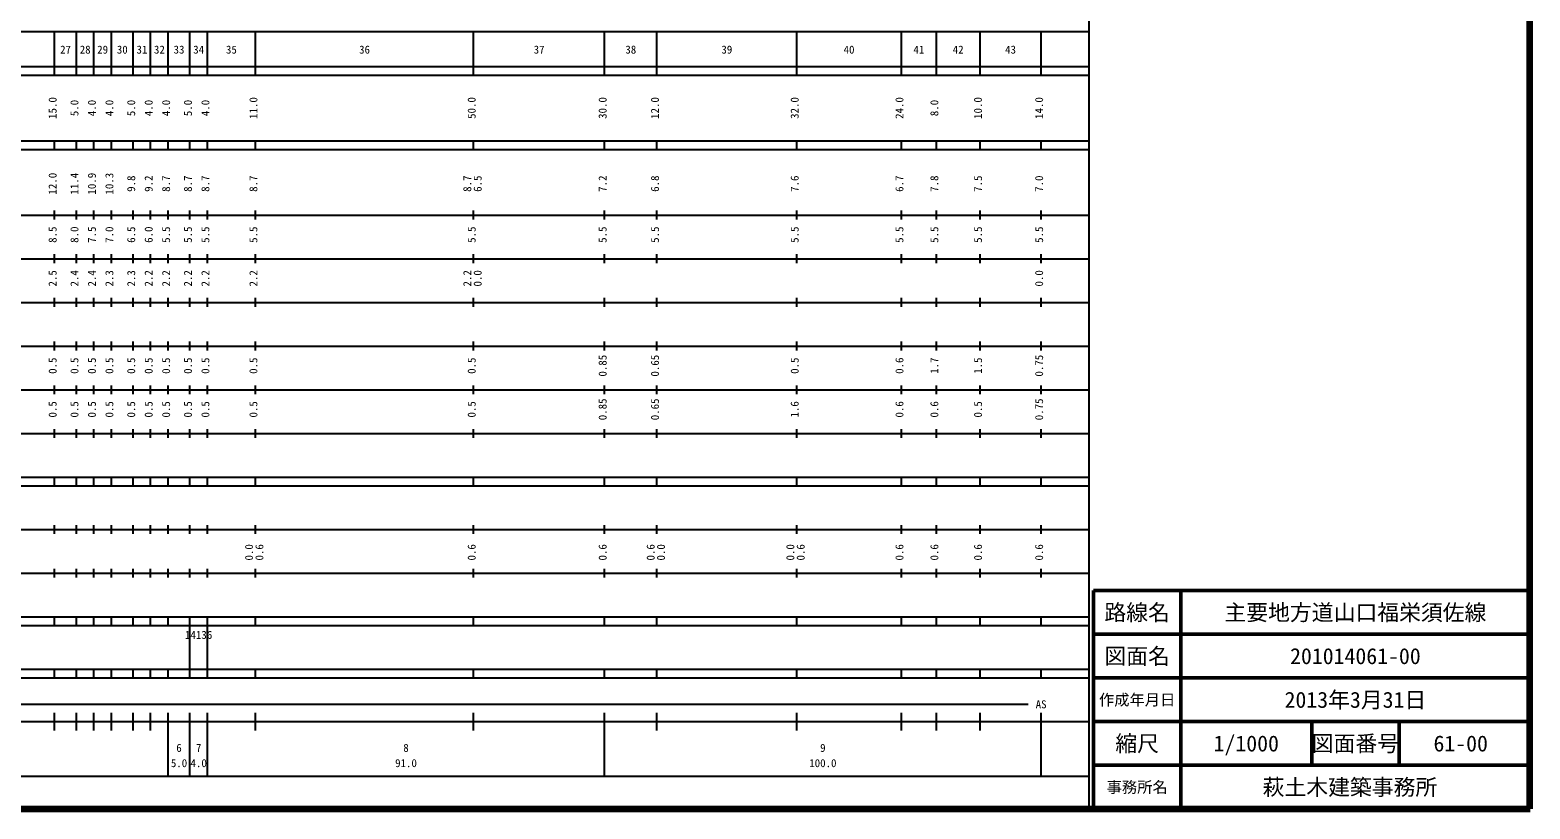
# Model space of a CAD drawing. Units: millimetres on the paper, enlarged 1000 times. Extents: x 40000 to 680000, y 20000 to 380000.
# Drawn here: x 336359 to 680000, y 20000 to 198357 of the extents above; entities that cross this region are included whole.
import ezdxf
from ezdxf.enums import TextEntityAlignment as Align

# ---------------------------------------------------------------- set-up
doc = ezdxf.new("R2010")
doc.units = ezdxf.units.MM
doc.header["$LTSCALE"] = 1000
for name, color, linetype, lineweight in [('M-TTL', 2, 'Continuous', 140), ('M-TTL-BAND', 7, 'Continuous', 25), ('M-TTL-FRAM', 2, 'Continuous', 50), ('M-TTL-LINE', 7, 'Continuous', 50)]:
    doc.layers.add(name, color=color, linetype=linetype, lineweight=lineweight)
doc.layers.add('M-TTL-TXT', color=7, linetype='Continuous')
doc.styles.add('ＭＳ ゴシック', font='')
doc.styles.get('ＭＳ ゴシック').set_extended_font_data('MS Gothic')

msp = doc.modelspace()

# ---------------------------------------------------------------- linework, layer by layer
at = {"layer": 'M-TTL'}
for p, q in [((680000, 20000), (680000, 380000)), ((40000, 20000), (680000, 20000))]:
    msp.add_line(p, q, dxfattribs=at)
at = {"layer": 'M-TTL-BAND'}
for p, q in [((579000, 20000), (579000, 370000)), ((68000, 198000), (579000, 198000)), ((342000, 188000), (342000, 198000)), ((347000, 188000), (347000, 198000)), ((351000, 188000), (351000, 198000)), ((355000, 188000), (355000, 198000)), ((360000, 188000), (360000, 198000)), ((364000, 188000), (364000, 198000)), ((368000, 188000), (368000, 198000)), ((373000, 188000), (373000, 198000)), ((377000, 188000), (377000, 198000)), ((388000, 188000), (388000, 198000)), ((438000, 188000), (438000, 198000)), ((468000, 188000), (468000, 198000)), ((480000, 188000), (480000, 198000)), ((512000, 188000), (512000, 198000)), ((536000, 188000), (536000, 198000)), ((544000, 188000), (544000, 198000)), ((554000, 188000), (554000, 198000)), ((568000, 188000), (568000, 198000)), ((40000, 190000), (579000, 190000)), ((40000, 188000), (579000, 188000)), ((40000, 173000), (579000, 173000)), ((342000, 171000), (342000, 173000)), ((347000, 171000), (347000, 173000)), ((351000, 171000), (351000, 173000)), ((355000, 171000), (355000, 173000)), ((360000, 171000), (360000, 173000)), ((364000, 171000), (364000, 173000)), ((368000, 171000), (368000, 173000)), ((373000, 171000), (373000, 173000)), ((377000, 171000), (377000, 173000)), ((388000, 171000), (388000, 173000)), ((438000, 171000), (438000, 173000)), ((468000, 171000), (468000, 173000)), ((480000, 171000), (480000, 173000)), ((512000, 171000), (512000, 173000)), ((536000, 171000), (536000, 173000)), ((544000, 171000), (544000, 173000)), ((554000, 171000), (554000, 173000)), ((568000, 171000), (568000, 173000)), ((40000, 171000), (579000, 171000)), ((40000, 156000), (579000, 156000)), ((342000, 155000), (342000, 157000)), ((347000, 155000), (347000, 157000)), ((351000, 155000), (351000, 157000)), ((355000, 155000), (355000, 157000)), ((360000, 155000), (360000, 157000)), ((364000, 155000), (364000, 157000)), ((368000, 155000), (368000, 157000)), ((373000, 155000), (373000, 157000)), ((377000, 155000), (377000, 157000)), ((388000, 155000), (388000, 157000)), ((438000, 155000), (438000, 157000)), ((468000, 155000), (468000, 157000)), ((480000, 155000), (480000, 157000)), ((512000, 155000), (512000, 157000)), ((536000, 155000), (536000, 157000)), ((544000, 155000), (544000, 157000)), ((554000, 155000), (554000, 157000)), ((568000, 155000), (568000, 157000)), ((46000, 146000), (579000, 146000)), ((342000, 145000), (342000, 147000)), ((347000, 145000), (347000, 147000)), ((351000, 145000), (351000, 147000)), ((355000, 145000), (355000, 147000)), ((360000, 145000), (360000, 147000)), ((364000, 145000), (364000, 147000)), ((368000, 145000), (368000, 147000)), ((373000, 145000), (373000, 147000)), ((377000, 145000), (377000, 147000)), ((388000, 145000), (388000, 147000)), ((438000, 145000), (438000, 147000)), ((468000, 145000), (468000, 147000)), ((480000, 145000), (480000, 147000)), ((512000, 145000), (512000, 147000)), ((536000, 145000), (536000, 147000)), ((544000, 145000), (544000, 147000)), ((554000, 145000), (554000, 147000)), ((568000, 145000), (568000, 147000)), ((52000, 136000), (579000, 136000)), ((342000, 135000), (342000, 137000)), ((347000, 135000), (347000, 137000)), ((351000, 135000), (351000, 137000)), ((355000, 135000), (355000, 137000)), ((360000, 135000), (360000, 137000)), ((364000, 135000), (364000, 137000)), ((368000, 135000), (368000, 137000)), ((373000, 135000), (373000, 137000)), ((377000, 135000), (377000, 137000)), ((388000, 135000), (388000, 137000)), ((438000, 135000), (438000, 137000)), ((468000, 135000), (468000, 137000)), ((480000, 135000), (480000, 137000)), ((512000, 135000), (512000, 137000)), ((536000, 135000), (536000, 137000)), ((544000, 135000), (544000, 137000)), ((554000, 135000), (554000, 137000)), ((568000, 135000), (568000, 137000)), ((46000, 126000), (579000, 126000)), ((342000, 125000), (342000, 127000)), ((347000, 125000), (347000, 127000)), ((351000, 125000), (351000, 127000)), ((355000, 125000), (355000, 127000)), ((360000, 125000), (360000, 127000)), ((364000, 125000), (364000, 127000)), ((368000, 125000), (368000, 127000)), ((373000, 125000), (373000, 127000)), ((377000, 125000), (377000, 127000)), ((388000, 125000), (388000, 127000)), ((438000, 125000), (438000, 127000)), ((468000, 125000), (468000, 127000)), ((480000, 125000), (480000, 127000)), ((512000, 125000), (512000, 127000)), ((536000, 125000), (536000, 127000)), ((544000, 125000), (544000, 127000)), ((554000, 125000), (554000, 127000)), ((568000, 125000), (568000, 127000)), ((342000, 115000), (342000, 117000)), ((347000, 115000), (347000, 117000)), ((351000, 115000), (351000, 117000)), ((355000, 115000), (355000, 117000)), ((360000, 115000), (360000, 117000)), ((364000, 115000), (364000, 117000)), ((368000, 115000), (368000, 117000)), ((373000, 115000), (373000, 117000)), ((377000, 115000), (377000, 117000)), ((388000, 115000), (388000, 117000)), ((438000, 115000), (438000, 117000)), ((468000, 115000), (468000, 117000)), ((480000, 115000), (480000, 117000)), ((512000, 115000), (512000, 117000)), ((536000, 115000), (536000, 117000)), ((544000, 115000), (544000, 117000)), ((554000, 115000), (554000, 117000)), ((568000, 115000), (568000, 117000)), ((52000, 116000), (579000, 116000)), ((342000, 105000), (342000, 107000)), ((347000, 105000), (347000, 107000)), ((351000, 105000), (351000, 107000)), ((355000, 105000), (355000, 107000)), ((360000, 105000), (360000, 107000)), ((364000, 105000), (364000, 107000)), ((368000, 105000), (368000, 107000)), ((373000, 105000), (373000, 107000)), ((377000, 105000), (377000, 107000)), ((388000, 105000), (388000, 107000)), ((438000, 105000), (438000, 107000)), ((468000, 105000), (468000, 107000)), ((480000, 105000), (480000, 107000)), ((512000, 105000), (512000, 107000)), ((536000, 105000), (536000, 107000)), ((544000, 105000), (544000, 107000)), ((554000, 105000), (554000, 107000)), ((568000, 105000), (568000, 107000)), ((46000, 106000), (579000, 106000)), ((40000, 96000), (579000, 96000)), ((40000, 94000), (579000, 94000)), ((342000, 94000), (342000, 96000)), ((347000, 94000), (347000, 96000)), ((351000, 94000), (351000, 96000)), ((355000, 94000), (355000, 96000)), ((360000, 94000), (360000, 96000)), ((364000, 94000), (364000, 96000)), ((368000, 94000), (368000, 96000)), ((373000, 94000), (373000, 96000)), ((377000, 94000), (377000, 96000)), ((388000, 94000), (388000, 96000)), ((438000, 94000), (438000, 96000)), ((468000, 94000), (468000, 96000)), ((480000, 94000), (480000, 96000)), ((512000, 94000), (512000, 96000)), ((536000, 94000), (536000, 96000)), ((544000, 94000), (544000, 96000)), ((554000, 94000), (554000, 96000)), ((568000, 94000), (568000, 96000)), ((49000, 84000), (579000, 84000)), ((342000, 83000), (342000, 85000)), ((347000, 83000), (347000, 85000)), ((351000, 83000), (351000, 85000)), ((355000, 83000), (355000, 85000)), ((360000, 83000), (360000, 85000)), ((364000, 83000), (364000, 85000)), ((368000, 83000), (368000, 85000)), ((373000, 83000), (373000, 85000)), ((377000, 83000), (377000, 85000)), ((388000, 83000), (388000, 85000)), ((438000, 83000), (438000, 85000)), ((468000, 83000), (468000, 85000)), ((480000, 83000), (480000, 85000)), ((512000, 83000), (512000, 85000)), ((536000, 83000), (536000, 85000)), ((544000, 83000), (544000, 85000)), ((554000, 83000), (554000, 85000)), ((568000, 83000), (568000, 85000)), ((40000, 74000), (579000, 74000)), ((342000, 73000), (342000, 75000)), ((347000, 73000), (347000, 75000)), ((351000, 73000), (351000, 75000)), ((355000, 73000), (355000, 75000)), ((360000, 73000), (360000, 75000)), ((364000, 73000), (364000, 75000)), ((368000, 73000), (368000, 75000)), ((373000, 73000), (373000, 75000)), ((377000, 73000), (377000, 75000)), ((388000, 73000), (388000, 75000)), ((438000, 73000), (438000, 75000)), ((468000, 73000), (468000, 75000)), ((480000, 73000), (480000, 75000)), ((512000, 73000), (512000, 75000)), ((536000, 73000), (536000, 75000)), ((544000, 73000), (544000, 75000)), ((554000, 73000), (554000, 75000)), ((568000, 73000), (568000, 75000)), ((40000, 64000), (579000, 64000)), ((40000, 62000), (579000, 62000)), ((342000, 62000), (342000, 64000)), ((347000, 62000), (347000, 64000)), ((351000, 62000), (351000, 64000)), ((355000, 62000), (355000, 64000)), ((360000, 62000), (360000, 64000)), ((364000, 62000), (364000, 64000)), ((368000, 62000), (368000, 64000)), ((373000, 62000), (373000, 64000)), ((373000, 52000), (373000, 62000)), ((377000, 62000), (377000, 64000)), ((377000, 52000), (377000, 62000)), ((388000, 62000), (388000, 64000)), ((438000, 62000), (438000, 64000)), ((468000, 62000), (468000, 64000)), ((480000, 62000), (480000, 64000)), ((512000, 62000), (512000, 64000)), ((536000, 62000), (536000, 64000)), ((544000, 62000), (544000, 64000)), ((554000, 62000), (554000, 64000)), ((568000, 62000), (568000, 64000)), ((40000, 52000), (579000, 52000)), ((342000, 50000), (342000, 52000)), ((347000, 50000), (347000, 52000)), ((351000, 50000), (351000, 52000)), ((355000, 50000), (355000, 52000)), ((360000, 50000), (360000, 52000)), ((364000, 50000), (364000, 52000)), ((368000, 50000), (368000, 52000)), ((373000, 50000), (373000, 52000)), ((377000, 50000), (377000, 52000)), ((388000, 50000), (388000, 52000)), ((438000, 50000), (438000, 52000)), ((468000, 50000), (468000, 52000)), ((480000, 50000), (480000, 52000)), ((512000, 50000), (512000, 52000)), ((536000, 50000), (536000, 52000)), ((544000, 50000), (544000, 52000)), ((554000, 50000), (554000, 52000)), ((568000, 50000), (568000, 52000)), ((40000, 50000), (579000, 50000)), ((71000, 44000), (565000, 44000)), ((342000, 38000), (342000, 42000)), ((347000, 38000), (347000, 42000)), ((351000, 38000), (351000, 42000)), ((355000, 38000), (355000, 42000)), ((360000, 38000), (360000, 42000)), ((364000, 38000), (364000, 42000)), ((368000, 27500), (368000, 42000)), ((373000, 27500), (373000, 42000)), ((377000, 27500), (377000, 42000)), ((388000, 38000), (388000, 42000)), ((438000, 38000), (438000, 42000)), ((468000, 27500), (468000, 42000)), ((480000, 38000), (480000, 42000)), ((512000, 38000), (512000, 42000)), ((536000, 38000), (536000, 42000)), ((544000, 38000), (544000, 42000)), ((554000, 38000), (554000, 42000)), ((568000, 27500), (568000, 42000)), ((40000, 40000), (579000, 40000)), ((68000, 27500), (579000, 27500))]:
    msp.add_line(p, q, dxfattribs=at)
at = {"layer": 'M-TTL-FRAM'}
for p, q in [((680000, 70000), (580000, 70000)), ((580000, 70000), (580000, 20000))]:
    msp.add_line(p, q, dxfattribs=at)
at = {"layer": 'M-TTL-LINE'}
for p, q in [((600000, 70000), (600000, 20000)), ((680000, 60000), (580000, 60000)), ((680000, 50000), (580000, 50000)), ((680000, 40000), (580000, 40000)), ((630000, 40000), (630000, 30000)), ((650000, 40000), (650000, 30000)), ((680000, 30000), (580000, 30000))]:
    msp.add_line(p, q, dxfattribs=at)

# ---------------------------------------------------------------- texts
at = {"layer": 'M-TTL-BAND', "style": 'ＭＳ ゴシック'}
for s, p in [('27', (344500, 192405)), ('28', (349000, 192405)), ('29', (353000, 192405)), ('30', (357500, 192405)), ('31', (362000, 192405)), ('32', (366000, 192405)), ('33', (370500, 192405)), ('34', (375000, 192405)), ('35', (382500, 192405)), ('36', (413000, 192405)), ('37', (453000, 192405)), ('38', (474000, 192405)), ('39', (496000, 192405)), ('40', (524000, 192405)), ('41', (540000, 192405)), ('42', (549000, 192405)), ('43', (561000, 192405)), ('AS', (568000, 42500)), ('6', (370500, 32523)), ('7', (375000, 32523)), ('8', (422500, 32523)), ('9', (518000, 32523)), ('5.0', (370500, 29033)), ('4.0', (375000, 29033)), ('91.0', (422500, 29033)), ('100.0', (518000, 29033))]:
    msp.add_text(s, height=1833, dxfattribs=at).set_placement(p, align=Align.BOTTOM_CENTER)
for s, p in [('15.0', (343000, 180500)), ('5.0', (348000, 180500)), ('4.0', (352000, 180500)), ('4.0', (356000, 180500)), ('5.0', (361000, 180500)), ('4.0', (365000, 180500)), ('4.0', (369000, 180500)), ('5.0', (374000, 180500)), ('4.0', (378000, 180500)), ('11.0', (389000, 180500)), ('50.0', (439000, 180500)), ('30.0', (469000, 180500)), ('12.0', (481000, 180500)), ('32.0', (513000, 180500)), ('24.0', (537000, 180500)), ('8.0', (545000, 180500)), ('10.0', (555000, 180500)), ('14.0', (569000, 180500)), ('12.0', (343000, 163174)), ('11.4', (348000, 163174)), ('10.9', (352000, 163174)), ('10.3', (356000, 163174)), ('9.8', (361000, 163174)), ('9.2', (365000, 163174)), ('8.7', (369000, 163174)), ('8.7', (374000, 163174)), ('8.7', (378000, 163174)), ('8.7', (389000, 163174)), ('8.7', (438000, 163174)), ('6.5', (440370, 163174)), ('7.2', (469000, 163174)), ('6.8', (481000, 163174)), ('7.6', (513000, 163174)), ('6.7', (537000, 163174)), ('7.8', (545000, 163174)), ('7.5', (555000, 163174)), ('7.0', (569000, 163174)), ('8.5', (343000, 151500)), ('8.0', (348000, 151500)), ('7.5', (352000, 151500)), ('7.0', (356000, 151500)), ('6.5', (361000, 151500)), ('6.0', (365000, 151500)), ('5.5', (369000, 151500)), ('5.5', (374000, 151500)), ('5.5', (378000, 151500)), ('5.5', (389000, 151500)), ('5.5', (439000, 151500)), ('5.5', (469000, 151500)), ('5.5', (481000, 151500)), ('5.5', (513000, 151500)), ('5.5', (537000, 151500)), ('5.5', (545000, 151500)), ('5.5', (555000, 151500)), ('5.5', (569000, 151500)), ('2.5', (343000, 141500)), ('2.4', (348000, 141500)), ('2.4', (352000, 141500)), ('2.3', (356000, 141500)), ('2.3', (361000, 141500)), ('2.2', (365000, 141500)), ('2.2', (369000, 141500)), ('2.2', (374000, 141500)), ('2.2', (378000, 141500)), ('2.2', (389000, 141500)), ('2.2', (438000, 141500)), ('0.0', (440370, 141500)), ('0.0', (569000, 141500)), ('0.85', (469000, 121500)), ('0.65', (481000, 121500)), ('0.75', (569000, 121500)), ('0.5', (343000, 121500)), ('0.5', (348000, 121500)), ('0.5', (352000, 121500)), ('0.5', (356000, 121500)), ('0.5', (361000, 121500)), ('0.5', (365000, 121500)), ('0.5', (369000, 121500)), ('0.5', (374000, 121500)), ('0.5', (378000, 121500)), ('0.5', (389000, 121500)), ('0.5', (439000, 121500)), ('0.5', (513000, 121500)), ('0.6', (537000, 121500)), ('1.7', (545000, 121500)), ('1.5', (555000, 121500)), ('0.85', (469000, 111500)), ('0.65', (481000, 111500)), ('0.75', (569000, 111500)), ('0.5', (343000, 111500)), ('0.5', (348000, 111500)), ('0.5', (352000, 111500)), ('0.5', (356000, 111500)), ('0.5', (361000, 111500)), ('0.5', (365000, 111500)), ('0.5', (369000, 111500)), ('0.5', (374000, 111500)), ('0.5', (378000, 111500)), ('0.5', (389000, 111500)), ('0.5', (439000, 111500)), ('1.6', (513000, 111500)), ('0.6', (537000, 111500)), ('0.6', (545000, 111500)), ('0.5', (555000, 111500)), ('0.0', (388000, 78764)), ('0.6', (390370, 78764)), ('0.6', (439000, 78764)), ('0.6', (469000, 78764)), ('0.6', (480000, 78764)), ('0.0', (482370, 78764)), ('0.0', (512000, 78764)), ('0.6', (514370, 78764)), ('0.6', (537000, 78764)), ('0.6', (545000, 78764)), ('0.6', (555000, 78764)), ('0.6', (569000, 78764))]:
    msp.add_text(s, height=1833, rotation=90, dxfattribs=at).set_placement(p, align=Align.BOTTOM_CENTER)
msp.add_text('14136', height=1833, dxfattribs=at).set_placement((371875, 58405), align=Align.BOTTOM_LEFT)
at = {"layer": 'M-TTL-TXT', "style": 'ＭＳ ゴシック'}
for s, height, p in [('路線名', 3666, (590000, 65000)), ('路線名', 3666, (590000, 65000)), ('主要地方道山口福栄須佐線', 3666, (640000, 65000)), ('図面名', 3666, (590000, 55000)), ('図面名', 3666, (590000, 55000)), ('201014061-00', 3666, (640000, 55000)), ('作成年月日', 2566, (590000, 45000)), ('作成年月日', 2566, (590000, 45000)), ('2013年3月31日', 3666, (640000, 45000)), ('縮尺', 3666, (590000, 35000)), ('縮尺', 3666, (590000, 35000)), ('1/1000', 3666, (615000, 35000)), ('図面番号', 3666, (640000, 35000)), ('図面番号', 3666, (640000, 35000)), ('61-00', 3666, (664125, 35000)), ('事務所名', 2566, (590000, 25000)), ('事務所名', 2566, (590000, 25000)), ('萩土木建築事務所 ', 3666, (640000, 25000))]:
    msp.add_text(s, height=height, dxfattribs=at).set_placement(p, align=Align.MIDDLE_CENTER)

doc.saveas('drawing.dxf')
